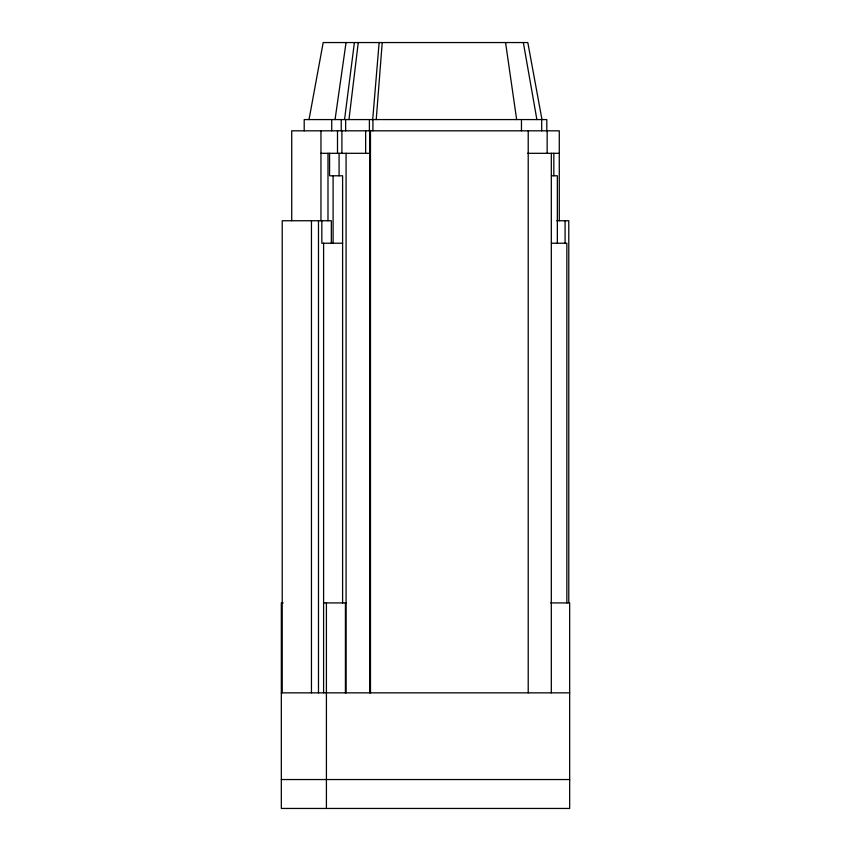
<?xml version="1.0" encoding="UTF-8"?>
<svg xmlns="http://www.w3.org/2000/svg" width="851" height="851" viewBox="0 0 851 851"><rect width="100%" height="100%" fill="white"/><g stroke="black" fill="none" stroke-linecap="round" stroke-linejoin="round"><path stroke-width="1.28" d="M376.227 119.576L382.227 42.55M372.706 119.576L379.131 42.55M348.953 119.576L358.26 42.55M344.549 119.576L354.399 42.55M335.049 119.576L346.049 42.55M309.019 119.576L323.189 42.55L527.811 42.55L541.981 119.576M320.955 153.308L369.823 153.308M527.567 153.308L559.277 153.308M551.416 175.785L557.352 175.785L557.352 243.226M556.777 220.749L568.776 220.749L568.776 602.668M342.602 243.226L321.838 243.226L321.838 220.749M551.416 243.226L566.851 243.226L566.851 602.923M283.202 602.923L281.33 602.923L281.33 808.45L569.67 808.45L569.67 602.923L550.671 602.923M323.593 602.923L346.07 602.923M281.33 692.852L569.67 692.852M281.33 779.548L569.67 779.548M523.333 42.55L536.885 119.576M505.558 42.55L516.653 119.576M565.096 220.749L565.096 243.226M559.277 220.749L559.277 130.82L291.723 130.82L291.723 220.749M553.831 153.308L553.831 175.785M551.32 153.308L551.32 692.852M547.15 130.82L547.15 153.308M546.799 130.82L546.799 119.576L304.201 119.576L304.201 130.82M541.693 119.576L541.693 130.82M528.216 130.82L528.216 692.852M521.461 119.576L521.461 130.82M372.919 119.576L372.919 130.82M370.472 130.82L370.472 692.852M369.823 130.82L369.823 692.852M369.398 119.576L369.398 130.82M365.653 130.82L365.653 153.308M346.07 153.308L346.07 692.852M345.644 119.576L345.644 130.82M345.421 602.923L345.421 692.852M342.602 602.923L342.602 175.785L329.571 175.785L329.571 153.308M341.9 130.82L341.9 153.308M341.24 119.576L341.24 130.82M339.081 153.308L339.081 175.785M337.496 130.82L337.496 153.308M333.103 175.785L333.103 243.226M331.73 119.576L331.73 130.82M331.337 243.226L331.337 220.749L282.224 220.749L282.224 692.852M327.986 153.308L327.986 220.749M326.412 602.923L326.412 808.45M323.593 243.226L323.593 692.852M320.955 130.82L320.955 220.749M318.487 220.749L318.487 692.852M311.455 220.749L311.455 692.852"/></g></svg>
